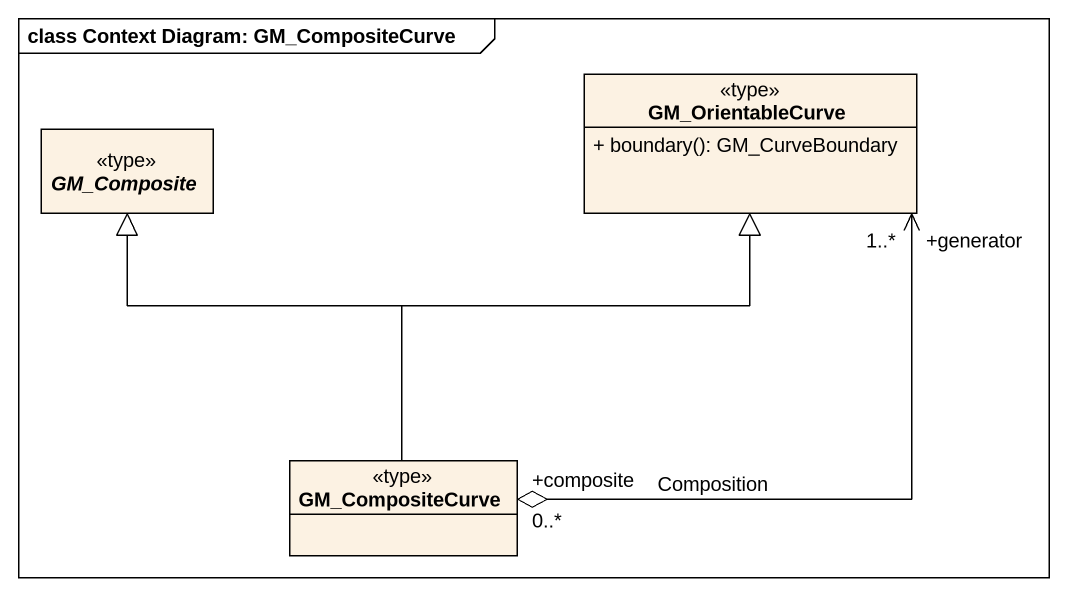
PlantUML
@startuml
mainframe class Context Diagram: GM_CompositeCurve
hide circle
hide empty members
skinparam classAttributeIconSize 0
class GM_OrientableCurve <<type>> {
  + boundary(): GM_CurveBoundary
}
abstract class GM_Composite <<type>>
class GM_CompositeCurve <<type>>
GM_CompositeCurve -up-|> GM_OrientableCurve
GM_CompositeCurve "+composite\n0..*" o-up-> "+generator\n1..*" GM_OrientableCurve : Composition
GM_CompositeCurve -up-|> GM_Composite
@enduml
